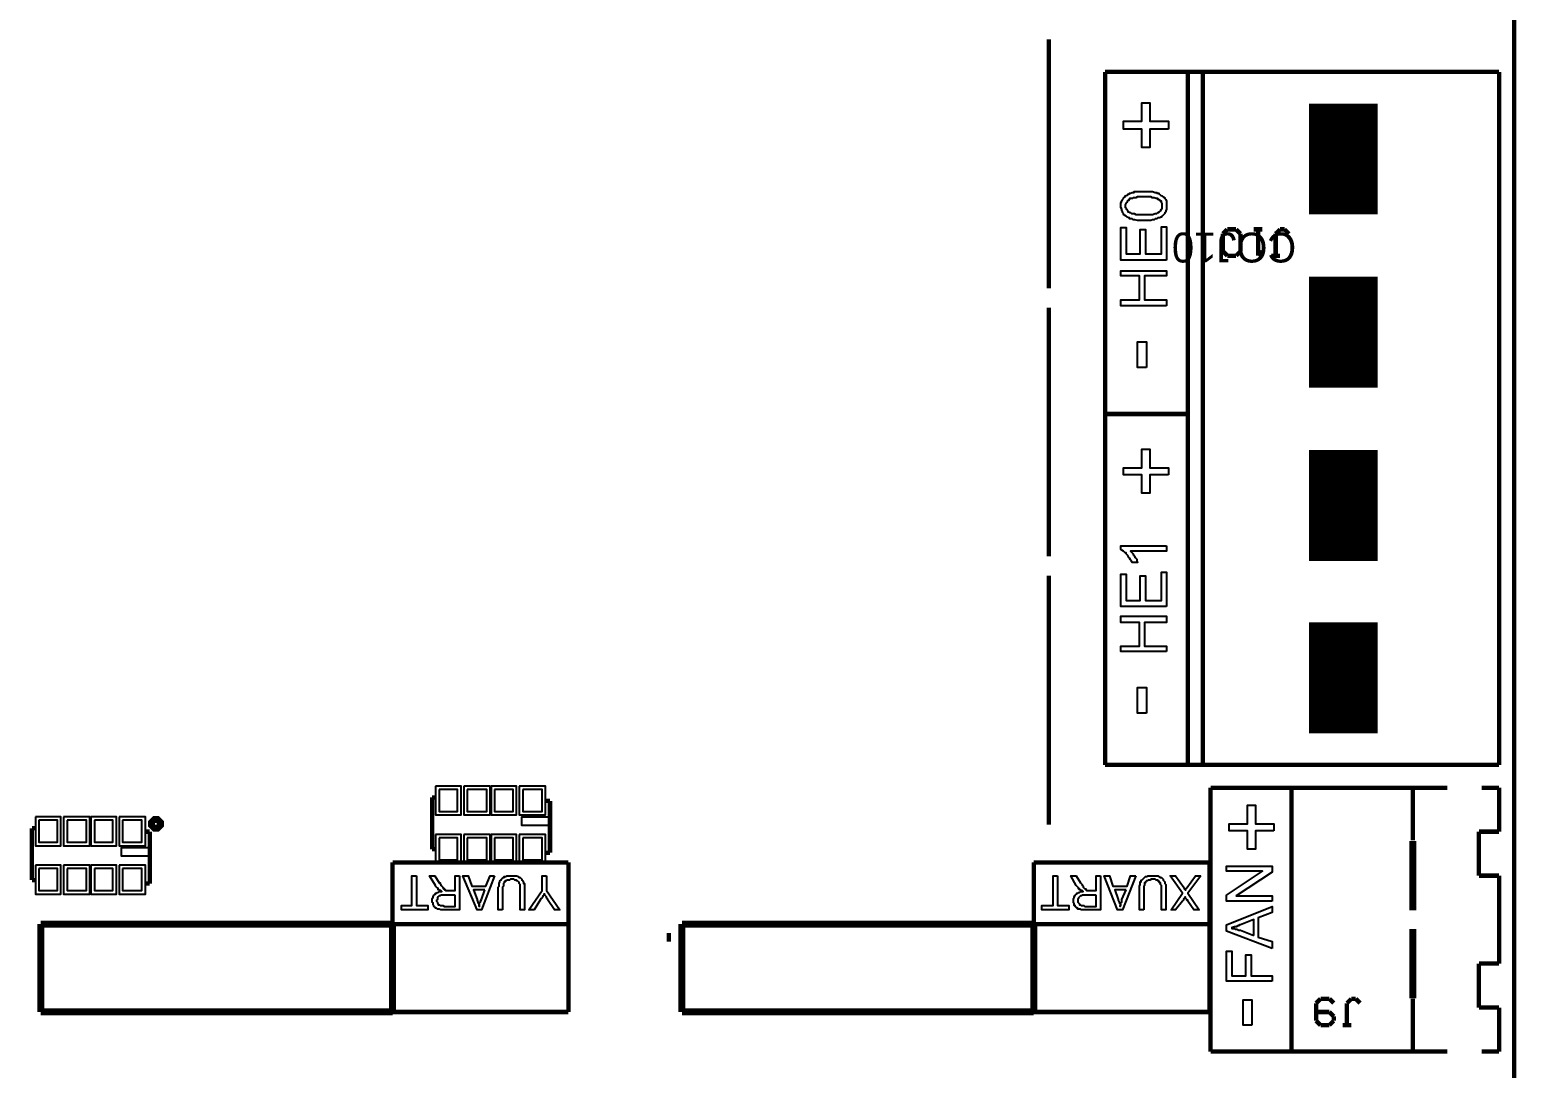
# Model space of a CAD drawing. Extents: x -110 to 1, y -84 to 0.
# Drawn here: x -42.34 to 0.58, y -60.68 to -30.7 of the extents above; entities that cross this region are included whole.
import ezdxf

# ---------------------------------------------------------------- set-up
doc = ezdxf.new("R2010")
doc.units = 0
doc.header["$MEASUREMENT"] = 0

msp = doc.modelspace()

# ---------------------------------------------------------------- linework, layer by layer
at = {"color": 0}
for points, const_width in [([(0.518, -1.131), (0.518, -82.587)], 0.127), ([(-12.918, -30.982), (-12.918, -32.175)], 0.127), ([(-12.918, -32.175), (-12.918, -38.166)], 0.127), ([(-11.293, -31.921), (-11.293, -51.923)], 0.127), ([(-8.905, -31.921), (-11.293, -31.921)], 0.127), ([(-8.905, -31.921), (-8.905, -51.923)], 0.127), ([(0.086, -31.921), (-8.905, -31.921)], 0.127), ([(-8.473, -31.921), (-8.473, -51.923)], 0.127), ([(0.086, -31.921), (0.086, -51.923)], 0.127), ([(-3.42, -34.434), (-5.4, -34.434)], 3.2), ([(-7.889, -36.592), (-7.762, -36.465)], 0.127), ([(-7.762, -36.465), (-7.508, -36.465)], 0.127), ([(-7.508, -36.465), (-7.381, -36.592)], 0.127), ([(-6.747, -36.465), (-7.001, -36.465)], 0.127), ([(-7.001, -36.465), (-6.874, -36.465)], 0.127), ([(-6.874, -36.465), (-6.874, -37.226)], 0.127), ([(-6.366, -36.592), (-6.238, -36.465)], 0.127), ([(-6.238, -36.465), (-6.111, -36.465)], 0.127), ([(-6.111, -36.465), (-5.984, -36.592)], 0.127), ([(-7.889, -37.1), (-7.889, -36.592)], 0.127), ([(-7.381, -36.592), (-7.381, -37.1)], 0.127), ([(-6.366, -37.226), (-6.366, -36.592)], 0.127), ([(-7.762, -37.226), (-7.889, -37.1)], 0.127), ([(-7.508, -37.226), (-7.762, -37.226)], 0.127), ([(-7.381, -37.1), (-7.508, -37.226)], 0.127), ([(-6.874, -37.226), (-6.747, -37.1)], 0.127), ([(-6.493, -37.226), (-6.238, -37.226)], 0.127), ([(-6.238, -37.226), (-6.366, -37.226)], 0.127), ([(-3.42, -39.435), (-5.4, -39.435)], 3.2), ([(-12.918, -38.724), (-12.918, -39.917)], 0.127), ([(-12.918, -39.917), (-12.918, -45.907)], 0.127), ([(-8.905, -41.795), (-11.293, -41.795)], 0.127), ([(-3.42, -44.435), (-5.4, -44.435)], 3.2), ([(-12.918, -46.466), (-12.918, -47.659)], 0.127), ([(-12.918, -47.659), (-12.918, -53.65)], 0.127), ([(-3.42, -49.41), (-5.4, -49.41)], 3.2), ([(-8.905, -51.923), (-11.293, -51.923)], 0.127), ([(0.086, -51.923), (-8.905, -51.923)], 0.127), ([(-8.245, -52.584), (-8.245, -60.199)], 0.127), ([(-5.909, -52.584), (-8.245, -52.584)], 0.127), ([(-5.909, -52.584), (-5.909, -60.199)], 0.127), ([(-1.413, -52.584), (-5.909, -52.584)], 0.127), ([(-2.403, -52.584), (-2.403, -54.106)], 0.127), ([(0.086, -52.584), (-0.422, -52.584)], 0.127), ([(0.086, -52.584), (0.086, -53.852)], 0.127), ([(-30.621, -52.863), (-30.722, -52.863)], 0.127), ([(-30.722, -52.863), (-30.722, -54.36)], 0.127), ([(-27.319, -52.964), (-27.421, -52.964)], 0.127), ([(-27.319, -52.964), (-27.319, -54.462)], 0.127), ([(-42.177, -53.751), (-42.279, -53.751)], 0.127), ([(-42.279, -53.751), (-42.279, -55.249)], 0.127), ([(-38.875, -53.852), (-38.977, -53.852)], 0.127), ([(-38.875, -53.852), (-38.875, -55.35)], 0.127), ([(-0.499, -53.852), (-0.499, -55.122)], 0.127), ([(0.086, -53.852), (-0.499, -53.852)], 0.127), ([(-30.621, -54.36), (-30.722, -54.36)], 0.127), ([(-27.319, -54.462), (-27.421, -54.462)], 0.127), ([(-2.302, -55.122), (-2.505, -55.122)], 2.006), ([(-31.865, -54.741), (-31.865, -56.518)], 0.127), ([(-26.786, -54.741), (-31.865, -54.741)], 0.127), ([(-26.786, -54.741), (-26.786, -56.518)], 0.127), ([(-13.35, -54.741), (-13.35, -56.518)], 0.127), ([(-8.271, -54.741), (-13.35, -54.741)], 0.127), ([(-8.271, -54.741), (-8.271, -56.518)], 0.127), ([(-42.177, -55.249), (-42.279, -55.249)], 0.127), ([(-38.875, -55.35), (-38.977, -55.35)], 0.127), ([(0.086, -55.122), (-0.499, -55.122)], 0.127), ([(0.086, -55.122), (0.086, -57.66)], 0.127), ([(-42.025, -56.518), (-42.025, -59.056)], 0.203), ([(-31.865, -56.518), (-42.025, -56.518)], 0.203), ([(-31.865, -56.518), (-31.865, -59.056)], 0.203), ([(-31.865, -56.518), (-31.865, -59.056)], 0.127), ([(-26.786, -56.518), (-31.865, -56.518)], 0.127), ([(-26.786, -56.518), (-26.786, -59.056)], 0.127), ([(-23.509, -56.518), (-23.509, -59.056)], 0.203), ([(-13.35, -56.518), (-23.509, -56.518)], 0.203), ([(-13.35, -56.518), (-13.35, -59.056)], 0.203), ([(-13.35, -56.518), (-13.35, -59.056)], 0.127), ([(-8.271, -56.518), (-13.35, -56.518)], 0.127), ([(-8.271, -56.518), (-8.271, -59.056)], 0.127), ([(-2.302, -57.66), (-2.505, -57.66)], 2.006), ([(-23.89, -57.025), (-23.89, -56.772)], 0.127), ([(-23.89, -56.772), (-23.89, -56.899)], 0.127), ([(-0.499, -57.66), (-0.499, -58.929)], 0.127), ([(0.086, -57.66), (-0.499, -57.66)], 0.127), ([(-5.07, -58.675), (-5.197, -58.802)], 0.127), ([(-5.197, -58.802), (-5.197, -59.31)], 0.127), ([(-4.816, -58.675), (-5.07, -58.675)], 0.127), ([(-4.689, -58.802), (-4.816, -58.675)], 0.127), ([(-4.308, -58.802), (-4.181, -58.675)], 0.127), ([(-4.308, -59.437), (-4.308, -58.802)], 0.127), ([(-4.181, -58.675), (-4.054, -58.675)], 0.127), ([(-4.054, -58.675), (-3.927, -58.802)], 0.127), ([(-2.403, -58.675), (-2.403, -60.199)], 0.127), ([(-31.865, -59.056), (-42.025, -59.056)], 0.203), ([(-26.786, -59.056), (-31.865, -59.056)], 0.127), ([(-13.35, -59.056), (-23.509, -59.056)], 0.203), ([(-8.271, -59.056), (-13.35, -59.056)], 0.127), ([(-4.816, -59.056), (-5.197, -59.056)], 0.127), ([(-4.689, -59.183), (-4.816, -59.056)], 0.127), ([(-4.689, -59.31), (-4.689, -59.183)], 0.127), ([(0.086, -58.929), (-0.499, -58.929)], 0.127), ([(0.086, -58.929), (0.086, -60.199)], 0.127), ([(-5.197, -59.31), (-5.07, -59.437)], 0.127), ([(-5.07, -59.437), (-4.816, -59.437)], 0.127), ([(-4.816, -59.437), (-4.689, -59.31)], 0.127), ([(-4.435, -59.437), (-4.181, -59.437)], 0.127), ([(-4.181, -59.437), (-4.308, -59.437)], 0.127), ([(-5.909, -60.199), (-8.245, -60.199)], 0.127), ([(-1.413, -60.199), (-5.909, -60.199)], 0.127), ([(0.086, -60.199), (-0.422, -60.199)], 0.127)]:
    msp.add_lwpolyline(points, dxfattribs=dict(at, const_width=const_width))
for points in [[(-9.464, -33.571), (-9.997, -33.571), (-9.997, -34.104), (-10.226, -34.104), (-10.226, -33.571), (-10.76, -33.571), (-10.76, -33.343), (-10.226, -33.343), (-10.226, -32.81), (-9.997, -32.81), (-9.997, -33.343), (-9.464, -33.343), (-9.464, -33.571)], [(-10.175, -36.211), (-10.175, -36.211), (-10.175, -36.211), (-10.201, -36.211), (-10.201, -36.211), (-10.226, -36.211), (-10.251, -36.211), (-10.277, -36.211), (-10.302, -36.211), (-10.353, -36.211), (-10.429, -36.186), (-10.48, -36.186), (-10.506, -36.16), (-10.531, -36.16), (-10.531, -36.16), (-10.556, -36.16), (-10.556, -36.16), (-10.556, -36.16), (-10.582, -36.16), (-10.582, -36.134), (-10.607, -36.134), (-10.658, -36.109), (-10.683, -36.084), (-10.734, -36.059), (-10.76, -36.033), (-10.76, -36.033), (-10.76, -36.007), (-10.76, -36.007), (-10.76, -36.007), (-10.785, -35.982), (-10.785, -35.957), (-10.81, -35.932), (-10.81, -35.881), (-10.835, -35.83), (-10.835, -35.779), (-10.835, -35.779), (-10.835, -35.779), (-10.835, -35.779), (-10.835, -35.779), (-10.835, -35.754), (-10.835, -35.728), (-10.835, -35.703), (-10.81, -35.652), (-10.81, -35.627), (-10.785, -35.601), (-10.785, -35.601), (-10.785, -35.601), (-10.76, -35.576), (-10.76, -35.551), (-10.734, -35.526), (-10.708, -35.526), (-10.708, -35.5), (-10.658, -35.475), (-10.658, -35.475), (-10.658, -35.475), (-10.633, -35.449), (-10.607, -35.449), (-10.582, -35.424), (-10.556, -35.424), (-10.506, -35.399), (-10.48, -35.399), (-10.48, -35.399), (-10.48, -35.399), (-10.455, -35.399), (-10.455, -35.399), (-10.455, -35.373), (-10.429, -35.373), (-10.404, -35.373), (-10.404, -35.373), (-10.378, -35.373), (-10.353, -35.373), (-10.328, -35.373), (-10.302, -35.373), (-10.277, -35.373), (-10.226, -35.373), (-10.175, -35.373), (-10.175, -35.373), (-10.15, -35.373), (-10.15, -35.373), (-10.124, -35.373), (-10.099, -35.373), (-10.099, -35.373), (-10.074, -35.373), (-10.023, -35.373), (-9.972, -35.373), (-9.921, -35.373), (-9.845, -35.399), (-9.82, -35.399), (-9.795, -35.399), (-9.795, -35.399), (-9.795, -35.399), (-9.795, -35.424), (-9.769, -35.424), (-9.769, -35.424), (-9.743, -35.424), (-9.718, -35.449), (-9.693, -35.475), (-9.642, -35.5), (-9.616, -35.526), (-9.566, -35.551), (-9.566, -35.551), (-9.566, -35.551), (-9.566, -35.551), (-9.566, -35.576), (-9.566, -35.576), (-9.54, -35.601), (-9.515, -35.652), (-9.515, -35.678), (-9.515, -35.728), (-9.515, -35.779), (-9.515, -35.779), (-9.515, -35.805), (-9.515, -35.805), (-9.515, -35.83), (-9.515, -35.83), (-9.515, -35.855), (-9.515, -35.881), (-9.515, -35.881), (-9.54, -35.932), (-9.54, -35.957), (-9.566, -35.982), (-9.566, -36.007), (-9.591, -36.033), (-9.616, -36.059), (-9.642, -36.084), (-9.642, -36.084), (-9.642, -36.084), (-9.642, -36.084), (-9.667, -36.109), (-9.693, -36.109), (-9.718, -36.134), (-9.743, -36.134), (-9.769, -36.134), (-9.795, -36.16), (-9.845, -36.16), (-9.87, -36.186), (-9.921, -36.186), (-9.972, -36.211), (-10.048, -36.211), (-10.099, -36.211), (-10.175, -36.211)], [(-10.175, -36.033), (-10.175, -36.033), (-10.15, -36.033), (-10.124, -36.033), (-10.124, -36.033), (-10.099, -36.033), (-10.048, -36.033), (-10.023, -36.033), (-9.997, -36.033), (-9.921, -36.033), (-9.845, -36.007), (-9.82, -36.007), (-9.795, -36.007), (-9.769, -35.982), (-9.743, -35.982), (-9.743, -35.982), (-9.743, -35.957), (-9.718, -35.957), (-9.693, -35.932), (-9.693, -35.932), (-9.667, -35.881), (-9.642, -35.855), (-9.642, -35.83), (-9.642, -35.805), (-9.642, -35.779), (-9.642, -35.779), (-9.642, -35.779), (-9.642, -35.779), (-9.642, -35.779), (-9.642, -35.754), (-9.642, -35.728), (-9.667, -35.703), (-9.667, -35.652), (-9.693, -35.652), (-9.693, -35.627), (-9.718, -35.627), (-9.743, -35.601), (-9.743, -35.601), (-9.743, -35.601), (-9.743, -35.601), (-9.769, -35.601), (-9.769, -35.576), (-9.795, -35.576), (-9.82, -35.576), (-9.82, -35.576), (-9.87, -35.551), (-9.896, -35.551), (-9.921, -35.551), (-9.972, -35.526), (-9.997, -35.526), (-10.048, -35.526), (-10.099, -35.526), (-10.175, -35.526), (-10.175, -35.526), (-10.175, -35.526), (-10.201, -35.526), (-10.226, -35.526), (-10.251, -35.526), (-10.277, -35.526), (-10.302, -35.526), (-10.353, -35.526), (-10.404, -35.551), (-10.48, -35.551), (-10.506, -35.576), (-10.556, -35.576), (-10.582, -35.576), (-10.582, -35.601), (-10.607, -35.601), (-10.607, -35.601), (-10.607, -35.627), (-10.633, -35.627), (-10.658, -35.652), (-10.658, -35.678), (-10.683, -35.703), (-10.708, -35.754), (-10.708, -35.779), (-10.708, -35.779), (-10.708, -35.779), (-10.708, -35.779), (-10.708, -35.805), (-10.708, -35.805), (-10.708, -35.83), (-10.683, -35.855), (-10.683, -35.881), (-10.658, -35.906), (-10.633, -35.932), (-10.633, -35.957), (-10.607, -35.957), (-10.607, -35.957), (-10.607, -35.957), (-10.582, -35.982), (-10.582, -35.982), (-10.556, -35.982), (-10.556, -35.982), (-10.531, -36.007), (-10.506, -36.007), (-10.48, -36.007), (-10.455, -36.007), (-10.404, -36.033), (-10.378, -36.033), (-10.328, -36.033), (-10.277, -36.033), (-10.226, -36.033), (-10.175, -36.033)], [(-9.515, -37.353), (-10.835, -37.353), (-10.835, -36.414), (-10.683, -36.414), (-10.683, -37.175), (-10.277, -37.175), (-10.277, -36.465), (-10.124, -36.465), (-10.124, -37.175), (-9.667, -37.175), (-9.667, -36.388), (-9.515, -36.388), (-9.515, -37.353)], [(-9.515, -38.673), (-10.835, -38.673), (-10.835, -38.495), (-10.302, -38.495), (-10.302, -37.81), (-10.835, -37.81), (-10.835, -37.658), (-9.515, -37.658), (-9.515, -37.81), (-10.15, -37.81), (-10.15, -38.495), (-9.515, -38.495), (-9.515, -38.673)], [(-10.099, -40.45), (-10.353, -40.45), (-10.353, -39.714), (-10.099, -39.714), (-10.099, -40.45)], [(-9.464, -43.547), (-9.997, -43.547), (-9.997, -44.08), (-10.226, -44.08), (-10.226, -43.547), (-10.76, -43.547), (-10.76, -43.344), (-10.226, -43.344), (-10.226, -42.811), (-9.997, -42.811), (-9.997, -43.344), (-9.464, -43.344), (-9.464, -43.547)], [(-9.515, -45.603), (-9.515, -45.755), (-10.556, -45.755), (-10.531, -45.755), (-10.531, -45.78), (-10.531, -45.78), (-10.506, -45.806), (-10.48, -45.832), (-10.48, -45.857), (-10.455, -45.882), (-10.429, -45.907), (-10.429, -45.907), (-10.429, -45.907), (-10.429, -45.933), (-10.404, -45.958), (-10.404, -45.958), (-10.378, -45.984), (-10.378, -46.034), (-10.353, -46.06), (-10.353, -46.085), (-10.506, -46.085), (-10.506, -46.085), (-10.506, -46.085), (-10.506, -46.06), (-10.506, -46.06), (-10.531, -46.06), (-10.531, -46.034), (-10.556, -46.009), (-10.582, -45.958), (-10.607, -45.933), (-10.633, -45.882), (-10.658, -45.857), (-10.658, -45.857), (-10.658, -45.857), (-10.683, -45.832), (-10.683, -45.806), (-10.708, -45.806), (-10.734, -45.78), (-10.76, -45.755), (-10.81, -45.73), (-10.835, -45.705), (-10.835, -45.603), (-9.515, -45.603)], [(-9.515, -47.354), (-10.835, -47.354), (-10.835, -46.415), (-10.683, -46.415), (-10.683, -47.177), (-10.277, -47.177), (-10.277, -46.466), (-10.124, -46.466), (-10.124, -47.177), (-9.667, -47.177), (-9.667, -46.365), (-9.515, -46.365), (-9.515, -47.354)], [(-9.515, -48.649), (-10.835, -48.649), (-10.835, -48.496), (-10.302, -48.496), (-10.302, -47.811), (-10.835, -47.811), (-10.835, -47.634), (-9.515, -47.634), (-9.515, -47.811), (-10.15, -47.811), (-10.15, -48.496), (-9.515, -48.496), (-9.515, -48.649)], [(-10.099, -50.426), (-10.353, -50.426), (-10.353, -49.689), (-10.099, -49.689), (-10.099, -50.426)], [(-30.621, -52.533), (-30.621, -53.37), (-29.884, -53.37), (-29.884, -52.533), (-30.621, -52.533)], [(-30.519, -52.634), (-30.519, -53.269), (-29.986, -53.269), (-29.986, -52.634), (-30.519, -52.634)], [(-29.808, -52.533), (-29.808, -53.37), (-29.046, -53.37), (-29.046, -52.533), (-29.808, -52.533)], [(-29.707, -52.634), (-29.707, -53.269), (-29.148, -53.269), (-29.148, -52.634), (-29.707, -52.634)], [(-29.021, -52.533), (-29.021, -53.37), (-28.284, -53.37), (-28.284, -52.533), (-29.021, -52.533)], [(-28.919, -52.634), (-28.919, -53.269), (-28.386, -53.269), (-28.386, -52.634), (-28.919, -52.634)], [(-28.208, -52.533), (-28.208, -53.37), (-27.446, -53.37), (-27.446, -52.533), (-28.208, -52.533)], [(-28.106, -52.634), (-28.106, -53.269), (-27.548, -53.269), (-27.548, -52.634), (-28.106, -52.634)], [(-6.416, -53.827), (-6.949, -53.827), (-6.949, -54.36), (-7.178, -54.36), (-7.178, -53.827), (-7.712, -53.827), (-7.712, -53.624), (-7.178, -53.624), (-7.178, -53.091), (-6.949, -53.091), (-6.949, -53.624), (-6.416, -53.624), (-6.416, -53.827)], [(-42.177, -53.421), (-42.177, -54.258), (-41.44, -54.258), (-41.44, -53.421), (-42.177, -53.421)], [(-42.075, -53.523), (-42.075, -54.157), (-41.542, -54.157), (-41.542, -53.523), (-42.075, -53.523)], [(-41.364, -53.421), (-41.364, -54.258), (-40.602, -54.258), (-40.602, -53.421), (-41.364, -53.421)], [(-41.263, -53.523), (-41.263, -54.157), (-40.704, -54.157), (-40.704, -53.523), (-41.263, -53.523)], [(-40.577, -53.421), (-40.577, -54.258), (-39.841, -54.258), (-39.841, -53.421), (-40.577, -53.421)], [(-40.475, -53.523), (-40.475, -54.157), (-39.942, -54.157), (-39.942, -53.523), (-40.475, -53.523)], [(-39.764, -53.421), (-39.764, -54.258), (-39.002, -54.258), (-39.002, -53.421), (-39.764, -53.421)], [(-39.663, -53.523), (-39.663, -54.157), (-39.104, -54.157), (-39.104, -53.523), (-39.663, -53.523)], [(-27.345, -53.421), (-27.345, -53.675), (-28.132, -53.675), (-28.132, -53.421), (-27.345, -53.421)], [(-30.621, -53.929), (-30.621, -54.766), (-29.884, -54.766), (-29.884, -53.929), (-30.621, -53.929)], [(-30.519, -54.03), (-30.519, -54.665), (-29.986, -54.665), (-29.986, -54.03), (-30.519, -54.03)], [(-29.808, -53.929), (-29.808, -54.766), (-29.046, -54.766), (-29.046, -53.929), (-29.808, -53.929)], [(-29.707, -54.03), (-29.707, -54.665), (-29.148, -54.665), (-29.148, -54.03), (-29.707, -54.03)], [(-29.021, -53.929), (-29.021, -54.766), (-28.284, -54.766), (-28.284, -53.929), (-29.021, -53.929)], [(-28.919, -54.03), (-28.919, -54.665), (-28.386, -54.665), (-28.386, -54.03), (-28.919, -54.03)], [(-28.208, -53.929), (-28.208, -54.766), (-27.446, -54.766), (-27.446, -53.929), (-28.208, -53.929)], [(-28.106, -54.03), (-28.106, -54.665), (-27.548, -54.665), (-27.548, -54.03), (-28.106, -54.03)], [(-38.875, -54.31), (-38.875, -54.563), (-39.688, -54.563), (-39.688, -54.31), (-38.875, -54.31)], [(-42.177, -54.817), (-42.177, -55.655), (-41.44, -55.655), (-41.44, -54.817), (-42.177, -54.817)], [(-42.075, -54.918), (-42.075, -55.553), (-41.542, -55.553), (-41.542, -54.918), (-42.075, -54.918)], [(-41.364, -54.817), (-41.364, -55.655), (-40.602, -55.655), (-40.602, -54.817), (-41.364, -54.817)], [(-41.263, -54.918), (-41.263, -55.553), (-40.704, -55.553), (-40.704, -54.918), (-41.263, -54.918)], [(-40.577, -54.817), (-40.577, -55.655), (-39.841, -55.655), (-39.841, -54.817), (-40.577, -54.817)], [(-40.475, -54.918), (-40.475, -55.553), (-39.942, -55.553), (-39.942, -54.918), (-40.475, -54.918)], [(-39.764, -54.817), (-39.764, -55.655), (-39.002, -55.655), (-39.002, -54.817), (-39.764, -54.817)], [(-39.663, -54.918), (-39.663, -55.553), (-39.104, -55.553), (-39.104, -54.918), (-39.663, -54.918)], [(-6.467, -55.858), (-7.788, -55.858), (-7.788, -55.68), (-6.747, -54.995), (-7.788, -54.995), (-7.788, -54.843), (-6.467, -54.843), (-6.467, -55.02), (-7.508, -55.706), (-6.467, -55.706), (-6.467, -55.858)], [(-31.179, -55.122), (-31.179, -55.985), (-30.85, -55.985), (-30.85, -56.112), (-31.611, -56.112), (-31.611, -55.985), (-31.306, -55.985), (-31.306, -55.122), (-31.179, -55.122)], [(-29.935, -55.122), (-29.935, -56.112), (-30.367, -56.112), (-30.367, -56.112), (-30.367, -56.112), (-30.392, -56.112), (-30.392, -56.112), (-30.392, -56.112), (-30.418, -56.112), (-30.443, -56.112), (-30.468, -56.112), (-30.519, -56.086), (-30.545, -56.086), (-30.545, -56.086), (-30.57, -56.086), (-30.57, -56.086), (-30.57, -56.086), (-30.57, -56.086), (-30.595, -56.061), (-30.621, -56.061), (-30.621, -56.036), (-30.646, -56.036), (-30.671, -56.01), (-30.671, -55.985), (-30.671, -55.985), (-30.671, -55.985), (-30.671, -55.985), (-30.697, -55.959), (-30.697, -55.934), (-30.697, -55.909), (-30.722, -55.883), (-30.722, -55.858), (-30.722, -55.832), (-30.722, -55.832), (-30.722, -55.832), (-30.722, -55.832), (-30.722, -55.832), (-30.722, -55.807), (-30.722, -55.807), (-30.722, -55.782), (-30.697, -55.757), (-30.697, -55.731), (-30.671, -55.68), (-30.671, -55.68), (-30.646, -55.655), (-30.646, -55.655), (-30.646, -55.655), (-30.646, -55.655), (-30.646, -55.655), (-30.621, -55.655), (-30.621, -55.63), (-30.621, -55.63), (-30.595, -55.63), (-30.595, -55.63), (-30.57, -55.604), (-30.545, -55.604), (-30.545, -55.604), (-30.519, -55.579), (-30.494, -55.579), (-30.468, -55.579), (-30.443, -55.579), (-30.443, -55.579), (-30.443, -55.579), (-30.468, -55.579), (-30.468, -55.553), (-30.494, -55.553), (-30.519, -55.528), (-30.519, -55.528), (-30.519, -55.528), (-30.545, -55.528), (-30.545, -55.503), (-30.545, -55.503), (-30.57, -55.477), (-30.595, -55.452), (-30.621, -55.426), (-30.621, -55.401), (-30.799, -55.122), (-30.646, -55.122), (-30.519, -55.325), (-30.519, -55.325), (-30.494, -55.325), (-30.494, -55.35), (-30.494, -55.35), (-30.494, -55.35), (-30.468, -55.376), (-30.468, -55.401), (-30.443, -55.426), (-30.418, -55.452), (-30.418, -55.477), (-30.418, -55.477), (-30.418, -55.477), (-30.392, -55.477), (-30.392, -55.503), (-30.367, -55.503), (-30.367, -55.528), (-30.341, -55.528), (-30.341, -55.528), (-30.341, -55.528), (-30.341, -55.528), (-30.341, -55.553), (-30.316, -55.553), (-30.291, -55.553), (-30.291, -55.553), (-30.291, -55.553), (-30.291, -55.553), (-30.265, -55.553), (-30.265, -55.553), (-30.24, -55.553), (-30.24, -55.553), (-30.214, -55.553), (-30.062, -55.553), (-30.062, -55.122), (-29.935, -55.122)], [(-28.919, -55.122), (-29.3, -56.112), (-29.427, -56.112), (-29.833, -55.122), (-29.681, -55.122), (-29.58, -55.426), (-29.173, -55.426), (-29.046, -55.122), (-28.919, -55.122)], [(-28.69, -56.112), (-28.817, -56.112), (-28.817, -55.553), (-28.817, -55.553), (-28.817, -55.528), (-28.817, -55.528), (-28.817, -55.528), (-28.817, -55.503), (-28.817, -55.503), (-28.817, -55.477), (-28.817, -55.452), (-28.792, -55.426), (-28.792, -55.376), (-28.792, -55.35), (-28.767, -55.299), (-28.767, -55.299), (-28.767, -55.299), (-28.767, -55.299), (-28.767, -55.299), (-28.767, -55.274), (-28.741, -55.249), (-28.741, -55.249), (-28.716, -55.223), (-28.69, -55.198), (-28.665, -55.172), (-28.665, -55.172), (-28.665, -55.172), (-28.64, -55.172), (-28.64, -55.147), (-28.64, -55.147), (-28.615, -55.147), (-28.615, -55.147), (-28.589, -55.147), (-28.589, -55.147), (-28.563, -55.122), (-28.538, -55.122), (-28.538, -55.122), (-28.488, -55.122), (-28.436, -55.122), (-28.436, -55.122), (-28.436, -55.122), (-28.411, -55.122), (-28.411, -55.122), (-28.386, -55.122), (-28.386, -55.122), (-28.36, -55.122), (-28.36, -55.122), (-28.31, -55.122), (-28.284, -55.122), (-28.233, -55.147), (-28.208, -55.172), (-28.208, -55.172), (-28.208, -55.172), (-28.208, -55.172), (-28.183, -55.172), (-28.183, -55.172), (-28.157, -55.198), (-28.132, -55.223), (-28.132, -55.249), (-28.106, -55.274), (-28.081, -55.299), (-28.081, -55.299), (-28.081, -55.299), (-28.081, -55.299), (-28.081, -55.325), (-28.081, -55.325), (-28.081, -55.325), (-28.081, -55.35), (-28.056, -55.35), (-28.056, -55.376), (-28.056, -55.401), (-28.056, -55.426), (-28.056, -55.426), (-28.056, -55.452), (-28.056, -55.477), (-28.056, -55.503), (-28.056, -55.553), (-28.056, -56.112), (-28.183, -56.112), (-28.183, -55.553), (-28.183, -55.553), (-28.183, -55.528), (-28.183, -55.528), (-28.183, -55.528), (-28.183, -55.503), (-28.183, -55.503), (-28.183, -55.477), (-28.183, -55.452), (-28.183, -55.401), (-28.183, -55.376), (-28.183, -55.376), (-28.208, -55.35), (-28.208, -55.35), (-28.208, -55.35), (-28.208, -55.325), (-28.208, -55.325), (-28.233, -55.299), (-28.233, -55.299), (-28.259, -55.274), (-28.284, -55.274), (-28.284, -55.249), (-28.284, -55.249), (-28.31, -55.249), (-28.31, -55.249), (-28.335, -55.249), (-28.36, -55.223), (-28.386, -55.223), (-28.411, -55.223), (-28.411, -55.223), (-28.436, -55.223), (-28.436, -55.223), (-28.436, -55.223), (-28.462, -55.223), (-28.462, -55.223), (-28.488, -55.249), (-28.538, -55.249), (-28.563, -55.249), (-28.589, -55.274), (-28.615, -55.274), (-28.615, -55.299), (-28.615, -55.299), (-28.615, -55.299), (-28.64, -55.299), (-28.64, -55.299), (-28.64, -55.325), (-28.64, -55.325), (-28.64, -55.325), (-28.665, -55.35), (-28.665, -55.376), (-28.665, -55.376), (-28.665, -55.401), (-28.665, -55.426), (-28.69, -55.452), (-28.69, -55.477), (-28.69, -55.503), (-28.69, -55.553), (-28.69, -56.112)], [(-27.421, -55.122), (-27.421, -55.553), (-27.039, -56.112), (-27.192, -56.112), (-27.395, -55.807), (-27.395, -55.807), (-27.395, -55.807), (-27.395, -55.807), (-27.395, -55.807), (-27.395, -55.782), (-27.421, -55.757), (-27.421, -55.731), (-27.446, -55.706), (-27.471, -55.68), (-27.471, -55.655), (-27.471, -55.655), (-27.471, -55.655), (-27.497, -55.655), (-27.497, -55.655), (-27.497, -55.68), (-27.522, -55.706), (-27.522, -55.731), (-27.548, -55.757), (-27.573, -55.782), (-27.598, -55.807), (-27.776, -56.112), (-27.929, -56.112), (-27.548, -55.553), (-27.548, -55.122), (-27.421, -55.122)], [(-12.664, -55.122), (-12.664, -55.985), (-12.334, -55.985), (-12.334, -56.112), (-13.122, -56.112), (-13.122, -55.985), (-12.791, -55.985), (-12.791, -55.122), (-12.664, -55.122)], [(-11.42, -55.122), (-11.42, -56.112), (-11.852, -56.112), (-11.852, -56.112), (-11.877, -56.112), (-11.877, -56.112), (-11.877, -56.112), (-11.902, -56.112), (-11.902, -56.112), (-11.928, -56.112), (-11.979, -56.112), (-12.004, -56.086), (-12.029, -56.086), (-12.055, -56.086), (-12.055, -56.086), (-12.055, -56.086), (-12.055, -56.086), (-12.08, -56.086), (-12.08, -56.061), (-12.105, -56.061), (-12.105, -56.036), (-12.131, -56.036), (-12.156, -56.01), (-12.156, -55.985), (-12.156, -55.985), (-12.182, -55.985), (-12.182, -55.985), (-12.182, -55.959), (-12.182, -55.934), (-12.207, -55.909), (-12.207, -55.883), (-12.207, -55.858), (-12.207, -55.832), (-12.207, -55.832), (-12.207, -55.832), (-12.207, -55.832), (-12.207, -55.832), (-12.207, -55.807), (-12.207, -55.807), (-12.207, -55.782), (-12.182, -55.757), (-12.182, -55.731), (-12.156, -55.68), (-12.156, -55.68), (-12.131, -55.655), (-12.131, -55.655), (-12.131, -55.655), (-12.131, -55.655), (-12.131, -55.655), (-12.131, -55.655), (-12.105, -55.63), (-12.105, -55.63), (-12.08, -55.63), (-12.08, -55.63), (-12.055, -55.604), (-12.055, -55.604), (-12.029, -55.604), (-12.004, -55.579), (-11.979, -55.579), (-11.953, -55.579), (-11.928, -55.579), (-11.928, -55.579), (-11.953, -55.579), (-11.953, -55.579), (-11.953, -55.553), (-11.979, -55.553), (-12.004, -55.528), (-12.004, -55.528), (-12.004, -55.528), (-12.029, -55.528), (-12.029, -55.503), (-12.055, -55.503), (-12.055, -55.477), (-12.08, -55.452), (-12.105, -55.426), (-12.131, -55.401), (-12.284, -55.122), (-12.131, -55.122), (-12.004, -55.325), (-12.004, -55.325), (-12.004, -55.325), (-11.979, -55.35), (-11.979, -55.35), (-11.979, -55.35), (-11.953, -55.376), (-11.953, -55.401), (-11.928, -55.426), (-11.928, -55.452), (-11.902, -55.477), (-11.902, -55.477), (-11.902, -55.477), (-11.902, -55.477), (-11.877, -55.503), (-11.852, -55.503), (-11.852, -55.528), (-11.826, -55.528), (-11.826, -55.528), (-11.826, -55.528), (-11.826, -55.528), (-11.826, -55.553), (-11.801, -55.553), (-11.775, -55.553), (-11.775, -55.553), (-11.775, -55.553), (-11.775, -55.553), (-11.75, -55.553), (-11.75, -55.553), (-11.75, -55.553), (-11.725, -55.553), (-11.699, -55.553), (-11.547, -55.553), (-11.547, -55.122), (-11.42, -55.122)], [(-10.404, -55.122), (-10.785, -56.112), (-10.937, -56.112), (-11.318, -55.122), (-11.166, -55.122), (-11.064, -55.426), (-10.658, -55.426), (-10.556, -55.122), (-10.404, -55.122)], [(-10.175, -56.112), (-10.302, -56.112), (-10.302, -55.553), (-10.302, -55.553), (-10.302, -55.528), (-10.302, -55.528), (-10.302, -55.528), (-10.302, -55.503), (-10.302, -55.503), (-10.302, -55.477), (-10.302, -55.452), (-10.302, -55.426), (-10.277, -55.376), (-10.277, -55.35), (-10.277, -55.299), (-10.277, -55.299), (-10.277, -55.299), (-10.277, -55.299), (-10.251, -55.299), (-10.251, -55.274), (-10.251, -55.249), (-10.226, -55.249), (-10.201, -55.223), (-10.175, -55.198), (-10.15, -55.172), (-10.15, -55.172), (-10.15, -55.172), (-10.15, -55.172), (-10.124, -55.147), (-10.124, -55.147), (-10.124, -55.147), (-10.099, -55.147), (-10.099, -55.147), (-10.074, -55.147), (-10.048, -55.122), (-10.048, -55.122), (-10.023, -55.122), (-9.972, -55.122), (-9.921, -55.122), (-9.921, -55.122), (-9.921, -55.122), (-9.896, -55.122), (-9.896, -55.122), (-9.896, -55.122), (-9.87, -55.122), (-9.87, -55.122), (-9.845, -55.122), (-9.795, -55.122), (-9.769, -55.122), (-9.743, -55.147), (-9.693, -55.172), (-9.693, -55.172), (-9.693, -55.172), (-9.693, -55.172), (-9.693, -55.172), (-9.667, -55.172), (-9.642, -55.198), (-9.616, -55.223), (-9.616, -55.249), (-9.591, -55.274), (-9.566, -55.299), (-9.566, -55.299), (-9.566, -55.299), (-9.566, -55.299), (-9.566, -55.325), (-9.566, -55.325), (-9.566, -55.325), (-9.566, -55.35), (-9.566, -55.35), (-9.54, -55.376), (-9.54, -55.401), (-9.54, -55.426), (-9.54, -55.426), (-9.54, -55.452), (-9.54, -55.477), (-9.54, -55.503), (-9.54, -55.553), (-9.54, -56.112), (-9.667, -56.112), (-9.667, -55.553), (-9.667, -55.553), (-9.667, -55.528), (-9.667, -55.528), (-9.667, -55.528), (-9.667, -55.503), (-9.667, -55.503), (-9.667, -55.477), (-9.667, -55.452), (-9.667, -55.401), (-9.693, -55.376), (-9.693, -55.376), (-9.693, -55.35), (-9.693, -55.35), (-9.693, -55.35), (-9.693, -55.325), (-9.718, -55.325), (-9.718, -55.299), (-9.743, -55.299), (-9.743, -55.274), (-9.769, -55.274), (-9.769, -55.249), (-9.769, -55.249), (-9.795, -55.249), (-9.82, -55.249), (-9.82, -55.249), (-9.845, -55.223), (-9.87, -55.223), (-9.921, -55.223), (-9.921, -55.223), (-9.921, -55.223), (-9.921, -55.223), (-9.921, -55.223), (-9.947, -55.223), (-9.947, -55.223), (-9.997, -55.249), (-10.023, -55.249), (-10.048, -55.249), (-10.074, -55.274), (-10.099, -55.274), (-10.124, -55.299), (-10.124, -55.299), (-10.124, -55.299), (-10.124, -55.299), (-10.124, -55.299), (-10.124, -55.325), (-10.124, -55.325), (-10.15, -55.325), (-10.15, -55.35), (-10.15, -55.376), (-10.15, -55.376), (-10.15, -55.401), (-10.175, -55.426), (-10.175, -55.452), (-10.175, -55.477), (-10.175, -55.503), (-10.175, -55.553), (-10.175, -56.112)], [(-8.525, -55.122), (-8.905, -55.63), (-8.575, -56.112), (-8.727, -56.112), (-8.905, -55.858), (-8.905, -55.858), (-8.905, -55.858), (-8.905, -55.832), (-8.931, -55.832), (-8.931, -55.807), (-8.956, -55.782), (-8.956, -55.782), (-8.982, -55.757), (-8.982, -55.731), (-8.982, -55.731), (-8.982, -55.757), (-8.982, -55.757), (-9.007, -55.782), (-9.007, -55.782), (-9.032, -55.807), (-9.032, -55.832), (-9.058, -55.858), (-9.261, -56.112), (-9.388, -56.112), (-9.058, -55.63), (-9.413, -55.122), (-9.261, -55.122), (-9.007, -55.477), (-9.007, -55.477), (-9.007, -55.477), (-9.007, -55.477), (-9.007, -55.503), (-8.982, -55.528), (-8.982, -55.528), (-8.982, -55.528), (-8.982, -55.528), (-8.956, -55.528), (-8.956, -55.503), (-8.931, -55.477), (-8.931, -55.477), (-8.931, -55.477), (-8.677, -55.122), (-8.525, -55.122)], [(-30.062, -55.68), (-30.341, -55.68), (-30.341, -55.68), (-30.341, -55.68), (-30.367, -55.68), (-30.367, -55.68), (-30.367, -55.68), (-30.392, -55.68), (-30.418, -55.68), (-30.443, -55.68), (-30.468, -55.68), (-30.494, -55.706), (-30.494, -55.706), (-30.494, -55.706), (-30.494, -55.706), (-30.519, -55.706), (-30.519, -55.706), (-30.545, -55.731), (-30.545, -55.731), (-30.57, -55.757), (-30.57, -55.757), (-30.57, -55.757), (-30.57, -55.757), (-30.57, -55.782), (-30.57, -55.782), (-30.57, -55.807), (-30.595, -55.832), (-30.595, -55.832), (-30.595, -55.832), (-30.595, -55.832), (-30.595, -55.858), (-30.595, -55.858), (-30.57, -55.883), (-30.57, -55.909), (-30.57, -55.909), (-30.545, -55.934), (-30.545, -55.959), (-30.545, -55.959), (-30.519, -55.959), (-30.519, -55.959), (-30.494, -55.985), (-30.468, -55.985), (-30.443, -55.985), (-30.418, -55.985), (-30.367, -56.01), (-30.062, -56.01), (-30.062, -55.68)], [(-29.199, -55.528), (-29.528, -55.528), (-29.427, -55.807), (-29.427, -55.807), (-29.427, -55.807), (-29.427, -55.807), (-29.427, -55.832), (-29.427, -55.832), (-29.427, -55.832), (-29.402, -55.883), (-29.402, -55.909), (-29.376, -55.934), (-29.376, -55.985), (-29.351, -56.01), (-29.351, -56.01), (-29.351, -56.01), (-29.351, -55.985), (-29.351, -55.985), (-29.351, -55.985), (-29.351, -55.959), (-29.351, -55.934), (-29.351, -55.909), (-29.326, -55.883), (-29.326, -55.858), (-29.3, -55.807), (-29.199, -55.528)], [(-11.547, -55.68), (-11.826, -55.68), (-11.826, -55.68), (-11.852, -55.68), (-11.852, -55.68), (-11.852, -55.68), (-11.877, -55.68), (-11.877, -55.68), (-11.902, -55.68), (-11.928, -55.68), (-11.953, -55.68), (-11.979, -55.706), (-11.979, -55.706), (-11.979, -55.706), (-11.979, -55.706), (-12.004, -55.706), (-12.004, -55.706), (-12.029, -55.731), (-12.029, -55.731), (-12.055, -55.757), (-12.055, -55.757), (-12.055, -55.757), (-12.055, -55.757), (-12.055, -55.782), (-12.055, -55.782), (-12.08, -55.807), (-12.08, -55.832), (-12.08, -55.832), (-12.08, -55.832), (-12.08, -55.832), (-12.08, -55.858), (-12.08, -55.858), (-12.08, -55.883), (-12.055, -55.909), (-12.055, -55.909), (-12.029, -55.934), (-12.029, -55.959), (-12.029, -55.959), (-12.004, -55.959), (-12.004, -55.959), (-11.979, -55.985), (-11.953, -55.985), (-11.928, -55.985), (-11.902, -55.985), (-11.877, -56.01), (-11.547, -56.01), (-11.547, -55.68)], [(-10.683, -55.528), (-11.013, -55.528), (-10.912, -55.807), (-10.912, -55.807), (-10.912, -55.807), (-10.912, -55.807), (-10.912, -55.832), (-10.912, -55.832), (-10.912, -55.832), (-10.887, -55.883), (-10.887, -55.909), (-10.861, -55.934), (-10.861, -55.985), (-10.861, -56.01), (-10.861, -56.01), (-10.861, -56.01), (-10.861, -55.985), (-10.861, -55.985), (-10.835, -55.985), (-10.835, -55.959), (-10.835, -55.934), (-10.835, -55.909), (-10.81, -55.883), (-10.81, -55.858), (-10.81, -55.807), (-10.683, -55.528)], [(-6.467, -57.228), (-7.788, -56.721), (-7.788, -56.543), (-6.467, -56.01), (-6.467, -56.188), (-6.874, -56.34), (-6.874, -56.899), (-6.467, -57.025), (-6.467, -57.228)], [(-7.001, -56.848), (-7.001, -56.391), (-7.381, -56.543), (-7.381, -56.543), (-7.381, -56.543), (-7.381, -56.543), (-7.407, -56.543), (-7.407, -56.543), (-7.433, -56.569), (-7.458, -56.569), (-7.508, -56.594), (-7.559, -56.594), (-7.61, -56.619), (-7.635, -56.619), (-7.635, -56.619), (-7.635, -56.645), (-7.635, -56.645), (-7.635, -56.645), (-7.61, -56.645), (-7.585, -56.645), (-7.559, -56.645), (-7.534, -56.67), (-7.483, -56.67), (-7.433, -56.696), (-7.381, -56.696), (-7.001, -56.848)], [(-6.467, -58.168), (-7.788, -58.168), (-7.788, -57.305), (-7.635, -57.305), (-7.635, -58.015), (-7.229, -58.015), (-7.229, -57.406), (-7.077, -57.406), (-7.077, -58.015), (-6.467, -58.015), (-6.467, -58.168)], [(-7.051, -59.437), (-7.305, -59.437), (-7.305, -58.701), (-7.051, -58.701), (-7.051, -59.437)]]:
    msp.add_lwpolyline(points, close=True, dxfattribs=at)
for points, const_width in [([(-6.874, -37.226), (-6.874, -37.226)], 0.127), ([(-38.799, -53.624), (-38.799, -53.65), (-38.723, -53.725), (-38.697, -53.725), (-38.672, -53.725), (-38.596, -53.65), (-38.596, -53.624), (-38.596, -53.599), (-38.672, -53.523), (-38.697, -53.523), (-38.723, -53.523), (-38.799, -53.599), (-38.799, -53.624)], 0.254), ([(-40.754, -57.787), (-40.754, -57.787)], 1.702), ([(-38.215, -57.787), (-38.215, -57.787)], 1.702), ([(-35.675, -57.787), (-35.675, -57.787)], 1.702), ([(-33.135, -57.787), (-33.135, -57.787)], 1.702), ([(-30.595, -57.787), (-30.595, -57.787)], 1.702), ([(-28.056, -57.787), (-28.056, -57.787)], 1.702), ([(-22.24, -57.787), (-22.24, -57.787)], 1.702), ([(-19.699, -57.787), (-19.699, -57.787)], 1.702), ([(-17.16, -57.787), (-17.16, -57.787)], 1.702), ([(-14.62, -57.787), (-14.62, -57.787)], 1.702), ([(-12.08, -57.787), (-12.08, -57.787)], 1.702), ([(-9.54, -57.787), (-9.54, -57.787)], 1.702), ([(-23.89, -58.168), (-23.89, -58.168)], 0.127)]:
    msp.add_lwpolyline(points, close=True, dxfattribs=dict(at, const_width=const_width))

# ---------------------------------------------------------------- texts
msp.add_text('COJ10', height=0.8628, rotation=180, dxfattribs=at).set_placement((-5.771, -36.558))

doc.saveas('drawing.dxf')
